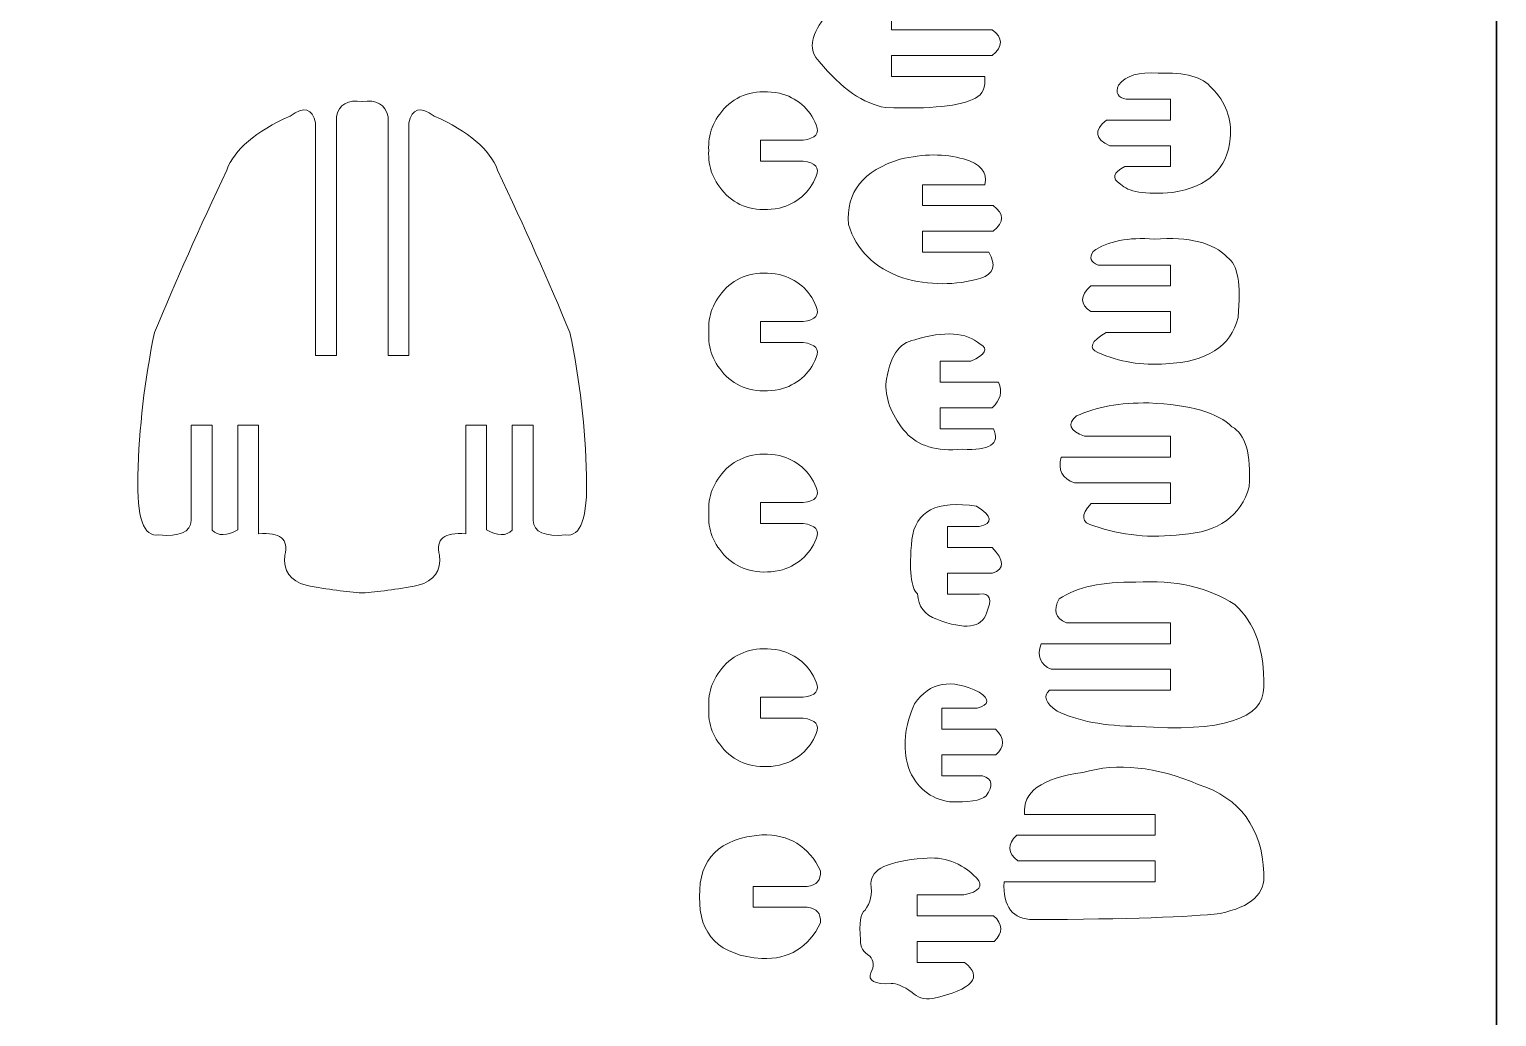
# Model space of a CAD drawing. Header units: inches. Extents: x -12 to 12, y -9 to 9.
# Drawn here: x 4.28 to 12, y -5.21 to -0.01 of the extents above; entities that cross this region are included whole.
import ezdxf

# ---------------------------------------------------------------- set-up
doc = ezdxf.new("R2010")
doc.units = ezdxf.units.IN
doc.header["$MEASUREMENT"] = 0
doc.layers.add('Layer 1', color=1, linetype='Continuous')
doc.layers.add('Layer 2', color=5, linetype='Continuous')

msp = doc.modelspace()

# ---------------------------------------------------------------- linework, layer by layer
at = {"layer": 'Layer 1', "lineweight": 9}
for points, knots in [([(9.241, 0.0933), (9.3128, 0.1094), (9.3249, 0.1411), (9.2772, 0.1883), (9.2772, 0.1883), (9.229, 0.2443), (9.1528, 0.2672), (9.0487, 0.257), (9.0487, 0.257), (8.8519, 0.2748), (8.655, 0.2036), (8.4582, 0.0433), (8.4582, 0.0433), (8.3852, -0.0541), (8.377, -0.1298), (8.4335, -0.1838), (8.4335, -0.1838), (8.5509, -0.3269), (8.6671, -0.4077), (8.782, -0.4262), (8.782, -0.4262), (9.0201, -0.4351), (9.1782, -0.4185), (9.2563, -0.3766), (9.2563, -0.3766), (9.2933, -0.3587), (9.3096, -0.3206), (9.3051, -0.2622)], [0, 0, 0, 0, 0.142857, 0.142857, 0.142857, 0.142857, 0.285714, 0.285714, 0.285714, 0.285714, 0.428571, 0.428571, 0.428571, 0.428571, 0.571429, 0.571429, 0.571429, 0.571429, 0.714286, 0.714286, 0.714286, 0.714286, 0.857143, 0.857143, 0.857143, 0.857143, 1, 1, 1, 1]), ([(9.241, 0.0933), (9.241, 0.0933), (8.814, 0.0933), (8.814, 0.0933), (8.814, 0.0933), (8.814, 0.0933), (8.814, -0.0169), (8.814, -0.0169), (8.814, -0.0169), (8.814, -0.0169), (9.3439, -0.0169), (9.3439, -0.0169)], [0, 0, 0, 0, 0.333333, 0.333333, 0.333333, 0.333333, 0.666667, 0.666667, 0.666667, 0.666667, 1, 1, 1, 1]), ([(9.3439, -0.152), (9.3439, -0.152), (8.814, -0.152), (8.814, -0.152), (8.814, -0.152), (8.814, -0.152), (8.814, -0.2622), (8.814, -0.2622), (8.814, -0.2622), (8.814, -0.2622), (9.3051, -0.2622), (9.3051, -0.2622)], [0, 0, 0, 0, 0.333333, 0.333333, 0.333333, 0.333333, 0.666667, 0.666667, 0.666667, 0.666667, 1, 1, 1, 1]), ([(10.0427, -0.7374), (9.9792, -0.7682), (9.9716, -0.7988), (10.0198, -0.8292), (10.0198, -0.8292), (10.0579, -0.8706), (10.1494, -0.8852), (10.2941, -0.8731), (10.2941, -0.8731), (10.4827, -0.8432), (10.5836, -0.7485), (10.597, -0.5888), (10.597, -0.5888), (10.6065, -0.4839), (10.5741, -0.3954), (10.4998, -0.3236), (10.4998, -0.3236), (10.4541, -0.2657), (10.3601, -0.2396), (10.2179, -0.2453), (10.2179, -0.2453), (10.1176, -0.237), (10.0478, -0.258), (10.0084, -0.3083), (10.0084, -0.3083), (9.9919, -0.3497), (10.0059, -0.3744), (10.0503, -0.3824)], [0, 0, 0, 0, 0.142857, 0.142857, 0.142857, 0.142857, 0.285714, 0.285714, 0.285714, 0.285714, 0.428571, 0.428571, 0.428571, 0.428571, 0.571429, 0.571429, 0.571429, 0.571429, 0.714286, 0.714286, 0.714286, 0.714286, 0.857143, 0.857143, 0.857143, 0.857143, 1, 1, 1, 1]), ([(8.3493, -0.5982), (8.414, -0.5896), (8.4369, -0.563), (8.4178, -0.5183), (8.4178, -0.5183), (8.381, -0.4306), (8.3162, -0.3746), (8.2236, -0.3504), (8.2236, -0.3504), (8.1074, -0.3294), (8.014, -0.353), (7.9436, -0.421), (7.9436, -0.421), (7.8763, -0.4899), (7.8458, -0.5673), (7.8521, -0.6532)], [0, 0, 0, 0, 0.25, 0.25, 0.25, 0.25, 0.5, 0.5, 0.5, 0.5, 0.75, 0.75, 0.75, 0.75, 1, 1, 1, 1]), ([(9.9456, -0.4924), (9.9456, -0.4924), (10.2824, -0.4924), (10.2824, -0.4924), (10.2824, -0.4924), (10.2824, -0.4924), (10.2824, -0.3824), (10.2824, -0.3824), (10.2824, -0.3824), (10.2824, -0.3824), (10.0503, -0.3824), (10.0503, -0.3824)], [0, 0, 0, 0, 0.333333, 0.333333, 0.333333, 0.333333, 0.666667, 0.666667, 0.666667, 0.666667, 1, 1, 1, 1]), ([(5.7813, -0.5073), (5.765, -0.4304), (5.7206, -0.4184), (5.648, -0.4711), (5.648, -0.4711), (5.4663, -0.5522), (5.355, -0.6469), (5.3141, -0.7552), (5.3141, -0.7552), (5.172, -1.0583), (5.0452, -1.3436), (4.9336, -1.6112), (4.9336, -1.6112), (4.8816, -1.8623), (4.8524, -2.1134), (4.8461, -2.3645), (4.8461, -2.3645), (4.8398, -2.5852), (4.8765, -2.6892), (4.9564, -2.6765), (4.9564, -2.6765), (5.0657, -2.6867), (5.1228, -2.6613), (5.1277, -2.6004)], [0, 0, 0, 0, 0.166667, 0.166667, 0.166667, 0.166667, 0.333333, 0.333333, 0.333333, 0.333333, 0.5, 0.5, 0.5, 0.5, 0.666667, 0.666667, 0.666667, 0.666667, 0.833333, 0.833333, 0.833333, 0.833333, 1, 1, 1, 1]), ([(6.2733, -0.5073), (6.2895, -0.4304), (6.3339, -0.4184), (6.4065, -0.4711), (6.4065, -0.4711), (6.5882, -0.5522), (6.6995, -0.6469), (6.7404, -0.7552), (6.7404, -0.7552), (6.8825, -1.0583), (7.0093, -1.3436), (7.1209, -1.6112), (7.1209, -1.6112), (7.1729, -1.8623), (7.2021, -2.1134), (7.2084, -2.3645), (7.2084, -2.3645), (7.2148, -2.5852), (7.178, -2.6892), (7.0981, -2.6765), (7.0981, -2.6765), (6.9888, -2.6867), (6.9317, -2.6613), (6.9268, -2.6004)], [0, 0, 0, 0, 0.166667, 0.166667, 0.166667, 0.166667, 0.333333, 0.333333, 0.333333, 0.333333, 0.5, 0.5, 0.5, 0.5, 0.666667, 0.666667, 0.666667, 0.666667, 0.833333, 0.833333, 0.833333, 0.833333, 1, 1, 1, 1]), ([(5.8913, -0.4749), (5.8913, -0.4749), (5.8913, -1.7313), (5.8913, -1.7313), (5.8913, -1.7313), (5.8913, -1.7313), (5.7813, -1.7313), (5.7813, -1.7313), (5.7813, -1.7313), (5.7813, -1.7313), (5.7813, -0.5073), (5.7813, -0.5073)], [0, 0, 0, 0, 0.333333, 0.333333, 0.333333, 0.333333, 0.666667, 0.666667, 0.666667, 0.666667, 1, 1, 1, 1]), ([(6.2733, -0.5073), (6.2733, -0.5073), (6.2733, -1.7313), (6.2733, -1.7313), (6.2733, -1.7313), (6.2733, -1.7313), (6.1633, -1.7313), (6.1633, -1.7313), (6.1633, -1.7313), (6.1633, -1.7313), (6.1633, -0.4749), (6.1633, -0.4749)], [0, 0, 0, 0, 0.333333, 0.333333, 0.333333, 0.333333, 0.666667, 0.666667, 0.666667, 0.666667, 1, 1, 1, 1]), ([(8.3493, -0.7082), (8.3493, -0.7082), (8.1248, -0.7082), (8.1248, -0.7082), (8.1248, -0.7082), (8.1248, -0.7082), (8.1248, -0.5982), (8.1248, -0.5982), (8.1248, -0.5982), (8.1248, -0.5982), (8.3493, -0.5982), (8.3493, -0.5982)], [0, 0, 0, 0, 0.333333, 0.333333, 0.333333, 0.333333, 0.666667, 0.666667, 0.666667, 0.666667, 1, 1, 1, 1]), ([(8.3493, -0.7082), (8.414, -0.7168), (8.4369, -0.7435), (8.4178, -0.7881), (8.4178, -0.7881), (8.381, -0.8758), (8.3162, -0.9318), (8.2236, -0.956), (8.2236, -0.956), (8.1074, -0.977), (8.014, -0.9535), (7.9436, -0.8854), (7.9436, -0.8854), (7.8763, -0.8165), (7.8458, -0.7391), (7.8521, -0.6532)], [0, 0, 0, 0, 0.25, 0.25, 0.25, 0.25, 0.5, 0.5, 0.5, 0.5, 0.75, 0.75, 0.75, 0.75, 1, 1, 1, 1]), ([(9.3058, -0.8327), (9.3204, -0.7658), (9.2829, -0.7206), (9.1934, -0.6971), (9.1934, -0.6971), (9.0937, -0.6685), (8.9826, -0.6692), (8.8601, -0.699), (8.8601, -0.699), (8.6639, -0.7576), (8.5731, -0.8721), (8.5877, -1.0425), (8.5877, -1.0425), (8.6277, -1.1755), (8.7223, -1.269), (8.8715, -1.323), (8.8715, -1.323), (9.0131, -1.3631), (9.1509, -1.3638), (9.2848, -1.3249), (9.2848, -1.3249), (9.3521, -1.3018), (9.3661, -1.2563), (9.3267, -1.1882)], [0, 0, 0, 0, 0.166667, 0.166667, 0.166667, 0.166667, 0.333333, 0.333333, 0.333333, 0.333333, 0.5, 0.5, 0.5, 0.5, 0.666667, 0.666667, 0.666667, 0.666667, 0.833333, 0.833333, 0.833333, 0.833333, 1, 1, 1, 1]), ([(10.0427, -0.7374), (10.0427, -0.7374), (10.2824, -0.7374), (10.2824, -0.7374), (10.2824, -0.7374), (10.2824, -0.7374), (10.2824, -0.6274), (10.2824, -0.6274), (10.2824, -0.6274), (10.2824, -0.6274), (9.9627, -0.6274), (9.9627, -0.6274)], [0, 0, 0, 0, 0.333333, 0.333333, 0.333333, 0.333333, 0.666667, 0.666667, 0.666667, 0.666667, 1, 1, 1, 1]), ([(9.3058, -0.8327), (9.3058, -0.8327), (8.9775, -0.8327), (8.9775, -0.8327), (8.9775, -0.8327), (8.9775, -0.8327), (8.9775, -0.9429), (8.9775, -0.9429), (8.9775, -0.9429), (8.9775, -0.9429), (9.3496, -0.9429), (9.3496, -0.9429)], [0, 0, 0, 0, 0.333333, 0.333333, 0.333333, 0.333333, 0.666667, 0.666667, 0.666667, 0.666667, 1, 1, 1, 1]), ([(9.3496, -1.078), (9.3496, -1.078), (8.9775, -1.078), (8.9775, -1.078), (8.9775, -1.078), (8.9775, -1.078), (8.9775, -1.1882), (8.9775, -1.1882), (8.9775, -1.1882), (8.9775, -1.1882), (9.3267, -1.1882), (9.3267, -1.1882)], [0, 0, 0, 0, 0.333333, 0.333333, 0.333333, 0.333333, 0.666667, 0.666667, 0.666667, 0.666667, 1, 1, 1, 1]), ([(9.9437, -1.6104), (9.8643, -1.6581), (9.8497, -1.6934), (9.8999, -1.7166), (9.8999, -1.7166), (10.0141, -1.7655), (10.1335, -1.7853), (10.2579, -1.7757), (10.2579, -1.7757), (10.4738, -1.7655), (10.6008, -1.6841), (10.6389, -1.5315), (10.6389, -1.5315), (10.6554, -1.3546), (10.6363, -1.2491), (10.5817, -1.2147), (10.5817, -1.2147), (10.5093, -1.1371), (10.3811, -1.1053), (10.197, -1.1193), (10.197, -1.1193), (10.0605, -1.1078), (9.9532, -1.1295), (9.8751, -1.1842), (9.8751, -1.1842), (9.8535, -1.2164), (9.8624, -1.2402), (9.9018, -1.2555)], [0, 0, 0, 0, 0.142857, 0.142857, 0.142857, 0.142857, 0.285714, 0.285714, 0.285714, 0.285714, 0.428571, 0.428571, 0.428571, 0.428571, 0.571429, 0.571429, 0.571429, 0.571429, 0.714286, 0.714286, 0.714286, 0.714286, 0.857143, 0.857143, 0.857143, 0.857143, 1, 1, 1, 1]), ([(8.3494, -1.5532), (8.4141, -1.5445), (8.437, -1.5179), (8.4179, -1.4733), (8.4179, -1.4733), (8.3811, -1.3855), (8.3164, -1.3295), (8.2237, -1.3054), (8.2237, -1.3054), (8.1075, -1.2844), (8.0141, -1.3079), (7.9437, -1.376), (7.9437, -1.376), (7.8764, -1.4449), (7.8459, -1.5223), (7.8523, -1.6082)], [0, 0, 0, 0, 0.25, 0.25, 0.25, 0.25, 0.5, 0.5, 0.5, 0.5, 0.75, 0.75, 0.75, 0.75, 1, 1, 1, 1]), ([(9.8638, -1.3655), (9.8638, -1.3655), (10.2822, -1.3655), (10.2822, -1.3655), (10.2822, -1.3655), (10.2822, -1.3655), (10.2822, -1.2555), (10.2822, -1.2555), (10.2822, -1.2555), (10.2822, -1.2555), (9.9018, -1.2555), (9.9018, -1.2555)], [0, 0, 0, 0, 0.333333, 0.333333, 0.333333, 0.333333, 0.666667, 0.666667, 0.666667, 0.666667, 1, 1, 1, 1]), ([(9.9437, -1.6104), (9.9437, -1.6104), (10.2822, -1.6104), (10.2822, -1.6104), (10.2822, -1.6104), (10.2822, -1.6104), (10.2822, -1.5004), (10.2822, -1.5004), (10.2822, -1.5004), (10.2822, -1.5004), (9.8638, -1.5004), (9.8638, -1.5004)], [0, 0, 0, 0, 0.333333, 0.333333, 0.333333, 0.333333, 0.666667, 0.666667, 0.666667, 0.666667, 1, 1, 1, 1]), ([(8.3494, -1.6632), (8.4141, -1.6718), (8.437, -1.6984), (8.4179, -1.743), (8.4179, -1.743), (8.3811, -1.8308), (8.3164, -1.8868), (8.2237, -1.911), (8.2237, -1.911), (8.1075, -1.9319), (8.0141, -1.9084), (7.9437, -1.8404), (7.9437, -1.8404), (7.8764, -1.7714), (7.8459, -1.694), (7.8523, -1.6082)], [0, 0, 0, 0, 0.25, 0.25, 0.25, 0.25, 0.5, 0.5, 0.5, 0.5, 0.75, 0.75, 0.75, 0.75, 1, 1, 1, 1]), ([(8.3494, -1.6632), (8.3494, -1.6632), (8.125, -1.6632), (8.125, -1.6632), (8.125, -1.6632), (8.125, -1.6632), (8.125, -1.5532), (8.125, -1.5532), (8.125, -1.5532), (8.125, -1.5532), (8.3494, -1.5532), (8.3494, -1.5532)], [0, 0, 0, 0, 0.333333, 0.333333, 0.333333, 0.333333, 0.666667, 0.666667, 0.666667, 0.666667, 1, 1, 1, 1]), ([(9.2315, -1.7624), (9.309, -1.7257), (9.3255, -1.6956), (9.281, -1.6722), (9.281, -1.6722), (9.208, -1.6086), (9.0931, -1.601), (8.9363, -1.6493), (8.9363, -1.6493), (8.8525, -1.6633), (8.8017, -1.7409), (8.7839, -1.8821), (8.7839, -1.8821), (8.7839, -1.9699), (8.8195, -2.0552), (8.8906, -2.1379), (8.8906, -2.1379), (8.9522, -2.2078), (9.0506, -2.2371), (9.1858, -2.2256), (9.1858, -2.2256), (9.3312, -2.2335), (9.3864, -2.1976), (9.3515, -2.118)], [0, 0, 0, 0, 0.166667, 0.166667, 0.166667, 0.166667, 0.333333, 0.333333, 0.333333, 0.333333, 0.5, 0.5, 0.5, 0.5, 0.666667, 0.666667, 0.666667, 0.666667, 0.833333, 0.833333, 0.833333, 0.833333, 1, 1, 1, 1]), ([(9.2315, -1.7624), (9.2315, -1.7624), (9.0703, -1.7624), (9.0703, -1.7624), (9.0703, -1.7624), (9.0703, -1.7624), (9.0703, -1.8726), (9.0703, -1.8726), (9.0703, -1.8726), (9.0703, -1.8726), (9.3782, -1.8726), (9.3782, -1.8726)], [0, 0, 0, 0, 0.333333, 0.333333, 0.333333, 0.333333, 0.666667, 0.666667, 0.666667, 0.666667, 1, 1, 1, 1]), ([(9.3439, -2.0078), (9.3439, -2.0078), (9.0703, -2.0078), (9.0703, -2.0078), (9.0703, -2.0078), (9.0703, -2.0078), (9.0703, -2.118), (9.0703, -2.118), (9.0703, -2.118), (9.0703, -2.118), (9.3515, -2.118), (9.3515, -2.118)], [0, 0, 0, 0, 0.333333, 0.333333, 0.333333, 0.333333, 0.666667, 0.666667, 0.666667, 0.666667, 1, 1, 1, 1]), ([(9.8649, -2.5114), (9.8084, -2.5727), (9.8132, -2.6117), (9.8794, -2.6285), (9.8794, -2.6285), (10.024, -2.6792), (10.1787, -2.6944), (10.3436, -2.6741), (10.3436, -2.6741), (10.5351, -2.6615), (10.6531, -2.5778), (10.6975, -2.423), (10.6975, -2.423), (10.7076, -2.2493), (10.6772, -2.144), (10.6062, -2.1072), (10.6062, -2.1072), (10.5339, -2.0324), (10.388, -1.9906), (10.1686, -1.9817), (10.1686, -1.9817), (10.0164, -1.9792), (9.8896, -2.002), (9.7881, -2.0502), (9.7881, -2.0502), (9.7379, -2.0915), (9.7517, -2.127), (9.8294, -2.1564)], [0, 0, 0, 0, 0.142857, 0.142857, 0.142857, 0.142857, 0.285714, 0.285714, 0.285714, 0.285714, 0.428571, 0.428571, 0.428571, 0.428571, 0.571429, 0.571429, 0.571429, 0.571429, 0.714286, 0.714286, 0.714286, 0.714286, 0.857143, 0.857143, 0.857143, 0.857143, 1, 1, 1, 1]), ([(5.1277, -2.6004), (5.1277, -2.6004), (5.1277, -2.0976), (5.1277, -2.0976), (5.1277, -2.0976), (5.1277, -2.0976), (5.2377, -2.0976), (5.2377, -2.0976), (5.2377, -2.0976), (5.2377, -2.0976), (5.2377, -2.6518), (5.2377, -2.6518)], [0, 0, 0, 0, 0.333333, 0.333333, 0.333333, 0.333333, 0.666667, 0.666667, 0.666667, 0.666667, 1, 1, 1, 1]), ([(5.372, -2.6499), (5.372, -2.6499), (5.372, -2.0976), (5.372, -2.0976), (5.372, -2.0976), (5.372, -2.0976), (5.482, -2.0976), (5.482, -2.0976), (5.482, -2.0976), (5.482, -2.0976), (5.482, -2.6708), (5.482, -2.6708)], [0, 0, 0, 0, 0.333333, 0.333333, 0.333333, 0.333333, 0.666667, 0.666667, 0.666667, 0.666667, 1, 1, 1, 1]), ([(6.6825, -2.6499), (6.6825, -2.6499), (6.6825, -2.0976), (6.6825, -2.0976), (6.6825, -2.0976), (6.6825, -2.0976), (6.5725, -2.0976), (6.5725, -2.0976), (6.5725, -2.0976), (6.5725, -2.0976), (6.5725, -2.6708), (6.5725, -2.6708)], [0, 0, 0, 0, 0.333333, 0.333333, 0.333333, 0.333333, 0.666667, 0.666667, 0.666667, 0.666667, 1, 1, 1, 1]), ([(6.9268, -2.6004), (6.9268, -2.6004), (6.9268, -2.0976), (6.9268, -2.0976), (6.9268, -2.0976), (6.9268, -2.0976), (6.8168, -2.0976), (6.8168, -2.0976), (6.8168, -2.0976), (6.8168, -2.0976), (6.8168, -2.6518), (6.8168, -2.6518)], [0, 0, 0, 0, 0.333333, 0.333333, 0.333333, 0.333333, 0.666667, 0.666667, 0.666667, 0.666667, 1, 1, 1, 1]), ([(9.7075, -2.2664), (9.7075, -2.2664), (10.2833, -2.2664), (10.2833, -2.2664), (10.2833, -2.2664), (10.2833, -2.2664), (10.2833, -2.1564), (10.2833, -2.1564), (10.2833, -2.1564), (10.2833, -2.1564), (9.8294, -2.1564), (9.8294, -2.1564)], [0, 0, 0, 0, 0.333333, 0.333333, 0.333333, 0.333333, 0.666667, 0.666667, 0.666667, 0.666667, 1, 1, 1, 1]), ([(8.3494, -2.5063), (8.4141, -2.4977), (8.437, -2.4711), (8.4179, -2.4265), (8.4179, -2.4265), (8.3811, -2.3387), (8.3164, -2.2827), (8.2237, -2.2585), (8.2237, -2.2585), (8.1075, -2.2375), (8.0141, -2.2611), (7.9437, -2.3291), (7.9437, -2.3291), (7.8764, -2.398), (7.8459, -2.4754), (7.8523, -2.5613)], [0, 0, 0, 0, 0.25, 0.25, 0.25, 0.25, 0.5, 0.5, 0.5, 0.5, 0.75, 0.75, 0.75, 0.75, 1, 1, 1, 1]), ([(9.8649, -2.5114), (9.8649, -2.5114), (10.2833, -2.5114), (10.2833, -2.5114), (10.2833, -2.5114), (10.2833, -2.5114), (10.2833, -2.4014), (10.2833, -2.4014), (10.2833, -2.4014), (10.2833, -2.4014), (9.778, -2.4014), (9.778, -2.4014)], [0, 0, 0, 0, 0.333333, 0.333333, 0.333333, 0.333333, 0.666667, 0.666667, 0.666667, 0.666667, 1, 1, 1, 1]), ([(8.3494, -2.6163), (8.3494, -2.6163), (8.125, -2.6163), (8.125, -2.6163), (8.125, -2.6163), (8.125, -2.6163), (8.125, -2.5063), (8.125, -2.5063), (8.125, -2.5063), (8.125, -2.5063), (8.3494, -2.5063), (8.3494, -2.5063)], [0, 0, 0, 0, 0.333333, 0.333333, 0.333333, 0.333333, 0.666667, 0.666667, 0.666667, 0.666667, 1, 1, 1, 1]), ([(9.2753, -2.6322), (9.3509, -2.6143), (9.3464, -2.5786), (9.262, -2.5252), (9.262, -2.5252), (9.0531, -2.4922), (8.9395, -2.5507), (8.9211, -2.7008), (8.9211, -2.7008), (8.9058, -2.8624), (8.916, -2.9578), (8.9515, -2.987), (8.9515, -2.987), (8.9534, -3.0519), (8.9871, -3.0964), (9.0525, -3.1206), (9.0525, -3.1206), (9.2017, -3.1772), (9.2887, -3.1664), (9.3134, -3.0882), (9.3134, -3.0882), (9.3458, -3.0148), (9.3337, -2.9813), (9.2772, -2.9877)], [0, 0, 0, 0, 0.166667, 0.166667, 0.166667, 0.166667, 0.333333, 0.333333, 0.333333, 0.333333, 0.5, 0.5, 0.5, 0.5, 0.666667, 0.666667, 0.666667, 0.666667, 0.833333, 0.833333, 0.833333, 0.833333, 1, 1, 1, 1]), ([(8.3494, -2.6163), (8.4141, -2.625), (8.437, -2.6516), (8.4179, -2.6962), (8.4179, -2.6962), (8.3811, -2.784), (8.3164, -2.8399), (8.2237, -2.8641), (8.2237, -2.8641), (8.1075, -2.8851), (8.0141, -2.8616), (7.9437, -2.7935), (7.9437, -2.7935), (7.8764, -2.7246), (7.8459, -2.6472), (7.8523, -2.5613)], [0, 0, 0, 0, 0.25, 0.25, 0.25, 0.25, 0.5, 0.5, 0.5, 0.5, 0.75, 0.75, 0.75, 0.75, 1, 1, 1, 1]), ([(5.482, -2.6708), (5.5965, -2.6613), (5.6423, -2.6987), (5.6194, -2.7832), (5.6194, -2.7832), (5.6098, -2.8651), (5.6473, -2.9178), (5.732, -2.9413), (5.732, -2.9413), (5.8473, -2.9635), (5.9457, -2.9768), (6.0273, -2.9813)], [0, 0, 0, 0, 0.333333, 0.333333, 0.333333, 0.333333, 0.666667, 0.666667, 0.666667, 0.666667, 1, 1, 1, 1]), ([(6.5725, -2.6708), (6.458, -2.6613), (6.4122, -2.6987), (6.4351, -2.7832), (6.4351, -2.7832), (6.4447, -2.8651), (6.4072, -2.9178), (6.3225, -2.9413), (6.3225, -2.9413), (6.2072, -2.9635), (6.1088, -2.9768), (6.0273, -2.9813)], [0, 0, 0, 0, 0.333333, 0.333333, 0.333333, 0.333333, 0.666667, 0.666667, 0.666667, 0.666667, 1, 1, 1, 1]), ([(9.2753, -2.6322), (9.2753, -2.6322), (9.1083, -2.6322), (9.1083, -2.6322), (9.1083, -2.6322), (9.1083, -2.6322), (9.1083, -2.7424), (9.1083, -2.7424), (9.1083, -2.7424), (9.1083, -2.7424), (9.3439, -2.7424), (9.3439, -2.7424)], [0, 0, 0, 0, 0.333333, 0.333333, 0.333333, 0.333333, 0.666667, 0.666667, 0.666667, 0.666667, 1, 1, 1, 1]), ([(9.3458, -2.8775), (9.3458, -2.8775), (9.1083, -2.8775), (9.1083, -2.8775), (9.1083, -2.8775), (9.1083, -2.8775), (9.1083, -2.9877), (9.1083, -2.9877), (9.1083, -2.9877), (9.1083, -2.9877), (9.2772, -2.9877), (9.2772, -2.9877)], [0, 0, 0, 0, 0.333333, 0.333333, 0.333333, 0.333333, 0.666667, 0.666667, 0.666667, 0.666667, 1, 1, 1, 1]), ([(9.6464, -3.4938), (9.6105, -3.5249), (9.6235, -3.5616), (9.6854, -3.6038), (9.6854, -3.6038), (9.793, -3.656), (9.9356, -3.6827), (10.113, -3.684), (10.113, -3.684), (10.5554, -3.7154), (10.7756, -3.6464), (10.7736, -3.4769), (10.7736, -3.4769), (10.7786, -3.2816), (10.7279, -3.137), (10.6214, -3.0432), (10.6214, -3.0432), (10.4806, -2.9506), (10.3068, -2.9113), (10.1001, -2.9253), (10.1001, -2.9253), (9.9251, -2.9215), (9.7906, -2.9506), (9.6968, -3.0128), (9.6968, -3.0128), (9.6638, -3.0722), (9.6765, -3.1142), (9.7348, -3.1389)], [0, 0, 0, 0, 0.142857, 0.142857, 0.142857, 0.142857, 0.285714, 0.285714, 0.285714, 0.285714, 0.428571, 0.428571, 0.428571, 0.428571, 0.571429, 0.571429, 0.571429, 0.571429, 0.714286, 0.714286, 0.714286, 0.714286, 0.857143, 0.857143, 0.857143, 0.857143, 1, 1, 1, 1]), ([(9.6017, -3.2489), (9.6017, -3.2489), (10.2825, -3.2489), (10.2825, -3.2489), (10.2825, -3.2489), (10.2825, -3.2489), (10.2825, -3.1389), (10.2825, -3.1389), (10.2825, -3.1389), (10.2825, -3.1389), (9.7348, -3.1389), (9.7348, -3.1389)], [0, 0, 0, 0, 0.333333, 0.333333, 0.333333, 0.333333, 0.666667, 0.666667, 0.666667, 0.666667, 1, 1, 1, 1]), ([(8.3494, -3.531), (8.4141, -3.5224), (8.437, -3.4958), (8.4179, -3.4512), (8.4179, -3.4512), (8.3811, -3.3634), (8.3164, -3.3074), (8.2237, -3.2833), (8.2237, -3.2833), (8.1075, -3.2623), (8.0141, -3.2858), (7.9437, -3.3539), (7.9437, -3.3539), (7.8764, -3.4228), (7.8459, -3.5002), (7.8523, -3.586)], [0, 0, 0, 0, 0.25, 0.25, 0.25, 0.25, 0.5, 0.5, 0.5, 0.5, 0.75, 0.75, 0.75, 0.75, 1, 1, 1, 1]), ([(9.6464, -3.4938), (9.6464, -3.4938), (10.2825, -3.4938), (10.2825, -3.4938), (10.2825, -3.4938), (10.2825, -3.4938), (10.2825, -3.3838), (10.2825, -3.3838), (10.2825, -3.3838), (10.2825, -3.3838), (9.6549, -3.3838), (9.6549, -3.3838)], [0, 0, 0, 0, 0.333333, 0.333333, 0.333333, 0.333333, 0.666667, 0.666667, 0.666667, 0.666667, 1, 1, 1, 1]), ([(9.2649, -3.5881), (9.3297, -3.5703), (9.3335, -3.5423), (9.2764, -3.5042), (9.2764, -3.5042), (9.1284, -3.4304), (9.0148, -3.4507), (8.9354, -3.5652), (8.9354, -3.5652), (8.8827, -3.6823), (8.8719, -3.7942), (8.903, -3.9011)], [0, 0, 0, 0, 0.333333, 0.333333, 0.333333, 0.333333, 0.666667, 0.666667, 0.666667, 0.666667, 1, 1, 1, 1]), ([(8.3494, -3.641), (8.3494, -3.641), (8.125, -3.641), (8.125, -3.641), (8.125, -3.641), (8.125, -3.641), (8.125, -3.531), (8.125, -3.531), (8.125, -3.531), (8.125, -3.531), (8.3494, -3.531), (8.3494, -3.531)], [0, 0, 0, 0, 0.333333, 0.333333, 0.333333, 0.333333, 0.666667, 0.666667, 0.666667, 0.666667, 1, 1, 1, 1]), ([(8.3494, -3.641), (8.4141, -3.6497), (8.437, -3.6763), (8.4179, -3.7209), (8.4179, -3.7209), (8.3811, -3.8087), (8.3164, -3.8647), (8.2237, -3.8888), (8.2237, -3.8888), (8.1075, -3.9098), (8.0141, -3.8863), (7.9437, -3.8182), (7.9437, -3.8182), (7.8764, -3.7493), (7.8459, -3.6719), (7.8523, -3.586)], [0, 0, 0, 0, 0.25, 0.25, 0.25, 0.25, 0.5, 0.5, 0.5, 0.5, 0.75, 0.75, 0.75, 0.75, 1, 1, 1, 1]), ([(9.2649, -3.5881), (9.2649, -3.5881), (9.0786, -3.5881), (9.0786, -3.5881), (9.0786, -3.5881), (9.0786, -3.5881), (9.0786, -3.6983), (9.0786, -3.6983), (9.0786, -3.6983), (9.0786, -3.6983), (9.3621, -3.6983), (9.3621, -3.6983)], [0, 0, 0, 0, 0.333333, 0.333333, 0.333333, 0.333333, 0.666667, 0.666667, 0.666667, 0.666667, 1, 1, 1, 1]), ([(9.364, -3.8335), (9.364, -3.8335), (9.0786, -3.8335), (9.0786, -3.8335), (9.0786, -3.8335), (9.0786, -3.8335), (9.0786, -3.9437), (9.0786, -3.9437), (9.0786, -3.9437), (9.0786, -3.9437), (9.2935, -3.9437), (9.2935, -3.9437)], [0, 0, 0, 0, 0.333333, 0.333333, 0.333333, 0.333333, 0.666667, 0.666667, 0.666667, 0.666667, 1, 1, 1, 1]), ([(8.903, -3.9011), (8.945, -4.0067), (9.0173, -4.0665), (9.1202, -4.0805), (9.1202, -4.0805), (9.2186, -4.0856), (9.2827, -4.0754), (9.3126, -4.0499), (9.3126, -4.0499), (9.3519, -3.9963), (9.3456, -3.9609), (9.2935, -3.9437)], [0, 0, 0, 0, 0.333333, 0.333333, 0.333333, 0.333333, 0.666667, 0.666667, 0.666667, 0.666667, 1, 1, 1, 1]), ([(9.4065, -4.5023), (9.4008, -4.6349), (9.4522, -4.7011), (9.5608, -4.7011), (9.5608, -4.7011), (10.0611, -4.6991), (10.3887, -4.6883), (10.5436, -4.6686), (10.5436, -4.6686), (10.708, -4.6349), (10.7849, -4.5643), (10.7741, -4.4568), (10.7741, -4.4568), (10.7646, -4.2183), (10.6497, -4.0624), (10.4293, -3.9893), (10.4293, -3.9893), (10.2078, -3.8958), (10.0052, -3.8748), (9.8218, -3.9263), (9.8218, -3.9263), (9.604, -3.9569), (9.5018, -4.0306), (9.5151, -4.1474)], [0, 0, 0, 0, 0.166667, 0.166667, 0.166667, 0.166667, 0.333333, 0.333333, 0.333333, 0.333333, 0.5, 0.5, 0.5, 0.5, 0.666667, 0.666667, 0.666667, 0.666667, 0.833333, 0.833333, 0.833333, 0.833333, 1, 1, 1, 1]), ([(9.4732, -4.2574), (9.4732, -4.2574), (10.2019, -4.2574), (10.2019, -4.2574), (10.2019, -4.2574), (10.2019, -4.2574), (10.2019, -4.1474), (10.2019, -4.1474), (10.2019, -4.1474), (10.2019, -4.1474), (9.5151, -4.1474), (9.5151, -4.1474)], [0, 0, 0, 0, 0.333333, 0.333333, 0.333333, 0.333333, 0.666667, 0.666667, 0.666667, 0.666667, 1, 1, 1, 1]), ([(8.4401, -4.4448), (8.3779, -4.3144), (8.275, -4.2514), (8.1315, -4.2558), (8.1315, -4.2558), (7.9081, -4.2721), (7.7989, -4.3805), (7.8039, -4.5812)], [0, 0, 0, 0, 0.5, 0.5, 0.5, 0.5, 1, 1, 1, 1]), ([(9.1952, -4.5709), (9.2771, -4.555), (9.2993, -4.5251), (9.2618, -4.4812), (9.2618, -4.4812), (9.1812, -4.4007), (9.0879, -4.3667), (8.9819, -4.3791), (8.9819, -4.3791), (8.7973, -4.3921), (8.7053, -4.4363), (8.7058, -4.5117), (8.7058, -4.5117), (8.7134, -4.567), (8.7033, -4.6135), (8.6754, -4.651), (8.6754, -4.651), (8.6506, -4.6675), (8.6423, -4.7197), (8.6506, -4.8075), (8.6506, -4.8075), (8.6493, -4.845), (8.6658, -4.8736), (8.7001, -4.8933), (8.7001, -4.8933), (8.7211, -4.9175), (8.723, -4.9468), (8.7058, -4.9811), (8.7058, -4.9811), (8.6881, -5.0231), (8.7236, -5.0422), (8.8125, -5.0384), (8.8125, -5.0384), (8.8391, -5.0358), (8.876, -5.0511), (8.923, -5.0842), (8.923, -5.0842), (8.9477, -5.1115), (8.9839, -5.1223), (9.0315, -5.1166), (9.0315, -5.1166), (9.2423, -5.0681), (9.2982, -5.0047), (9.1991, -4.9264)], [0, 0, 0, 0, 0.090909, 0.090909, 0.090909, 0.090909, 0.181818, 0.181818, 0.181818, 0.181818, 0.272727, 0.272727, 0.272727, 0.272727, 0.363636, 0.363636, 0.363636, 0.363636, 0.454545, 0.454545, 0.454545, 0.454545, 0.545455, 0.545455, 0.545455, 0.545455, 0.636364, 0.636364, 0.636364, 0.636364, 0.727273, 0.727273, 0.727273, 0.727273, 0.818182, 0.818182, 0.818182, 0.818182, 0.909091, 0.909091, 0.909091, 0.909091, 1, 1, 1, 1]), ([(9.4065, -4.5023), (9.4065, -4.5023), (10.2019, -4.5023), (10.2019, -4.5023), (10.2019, -4.5023), (10.2019, -4.5023), (10.2019, -4.3923), (10.2019, -4.3923), (10.2019, -4.3923), (10.2019, -4.3923), (9.4789, -4.3923), (9.4789, -4.3923)], [0, 0, 0, 0, 0.333333, 0.333333, 0.333333, 0.333333, 0.666667, 0.666667, 0.666667, 0.666667, 1, 1, 1, 1]), ([(8.3696, -4.6362), (8.3696, -4.6362), (8.085, -4.6362), (8.085, -4.6362), (8.085, -4.6362), (8.085, -4.6362), (8.085, -4.5262), (8.085, -4.5262), (8.085, -4.5262), (8.085, -4.5262), (8.3696, -4.5262), (8.3696, -4.5262)], [0, 0, 0, 0, 0.333333, 0.333333, 0.333333, 0.333333, 0.666667, 0.666667, 0.666667, 0.666667, 1, 1, 1, 1]), ([(8.4401, -4.7176), (8.3779, -4.848), (8.275, -4.911), (8.1315, -4.9065), (8.1315, -4.9065), (7.9081, -4.8903), (7.7989, -4.7819), (7.8039, -4.5812)], [0, 0, 0, 0, 0.5, 0.5, 0.5, 0.5, 1, 1, 1, 1]), ([(9.1952, -4.5709), (9.1952, -4.5709), (8.9498, -4.5709), (8.9498, -4.5709), (8.9498, -4.5709), (8.9498, -4.5709), (8.9498, -4.681), (8.9498, -4.681), (8.9498, -4.681), (8.9498, -4.681), (9.3515, -4.681), (9.3515, -4.681)], [0, 0, 0, 0, 0.333333, 0.333333, 0.333333, 0.333333, 0.666667, 0.666667, 0.666667, 0.666667, 1, 1, 1, 1]), ([(9.3553, -4.8162), (9.3553, -4.8162), (8.9498, -4.8162), (8.9498, -4.8162), (8.9498, -4.8162), (8.9498, -4.8162), (8.9498, -4.9264), (8.9498, -4.9264), (8.9498, -4.9264), (8.9498, -4.9264), (9.1991, -4.9264), (9.1991, -4.9264)], [0, 0, 0, 0, 0.333333, 0.333333, 0.333333, 0.333333, 0.666667, 0.666667, 0.666667, 0.666667, 1, 1, 1, 1])]:
    msp.add_open_spline(points, degree=3, knots=knots, dxfattribs=at)
for points in [[(9.3439, -0.152), (9.4023, -0.1046), (9.4023, -0.0596), (9.3439, -0.0169)], [(5.8913, -0.4749), (5.9058, -0.4101), (5.9511, -0.3835), (6.0273, -0.3949)], [(6.1633, -0.4749), (6.1487, -0.4101), (6.1034, -0.3835), (6.0273, -0.3949)], [(9.9456, -0.4924), (9.8789, -0.548), (9.8846, -0.5929), (9.9627, -0.6274)], [(9.3496, -1.078), (9.408, -1.03), (9.408, -0.9849), (9.3496, -0.9429)], [(9.8638, -1.3655), (9.8052, -1.4171), (9.8052, -1.4621), (9.8638, -1.5004)], [(9.3439, -2.0078), (9.3883, -1.9667), (9.3997, -1.9217), (9.3782, -1.8726)], [(9.7075, -2.2664), (9.6891, -2.3356), (9.7126, -2.3805), (9.778, -2.4014)], [(5.2377, -2.6518), (5.2693, -2.6829), (5.314, -2.6823), (5.372, -2.6499)], [(6.8168, -2.6518), (6.7852, -2.6829), (6.7405, -2.6823), (6.6825, -2.6499)], [(9.3439, -2.7424), (9.4093, -2.8098), (9.4099, -2.8549), (9.3458, -2.8775)], [(9.6017, -3.2489), (9.5788, -3.3152), (9.5966, -3.3602), (9.6549, -3.3838)], [(9.364, -3.8335), (9.4103, -3.7931), (9.4097, -3.7481), (9.3621, -3.6983)], [(9.4789, -4.3923), (9.425, -4.3502), (9.4231, -4.3053), (9.4732, -4.2574)], [(8.3696, -4.5262), (8.4198, -4.5211), (8.4433, -4.4939), (8.4401, -4.4448)], [(8.3696, -4.6362), (8.4198, -4.6413), (8.4433, -4.6684), (8.4401, -4.7176)], [(9.3515, -4.681), (9.401, -4.7257), (9.4023, -4.7708), (9.3553, -4.8162)]]:
    msp.add_open_spline(points, degree=3, dxfattribs=at)
at = {"layer": 'Layer 2', "lineweight": 35}
msp.add_open_spline([(-12, -9), (-12, -9), (12, -9), (12, -9), (12, -9), (12, -9), (12, 9), (12, 9), (12, 9), (12, 9), (-12, 9), (-12, 9), (-12, 9), (-12, 9), (-12, -9), (-12, -9)], degree=3, knots=[0, 0, 0, 0, 0.25, 0.25, 0.25, 0.25, 0.5, 0.5, 0.5, 0.5, 0.75, 0.75, 0.75, 0.75, 1, 1, 1, 1], dxfattribs=at)

doc.saveas('drawing.dxf')
